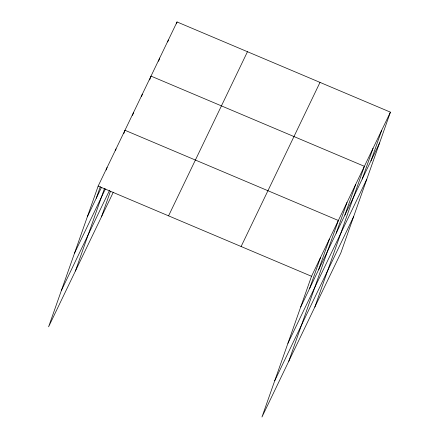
<?xml version="1.0" encoding="UTF-8"?>
<svg xmlns="http://www.w3.org/2000/svg" width="439" height="439" viewBox="0 0 439 439"><rect width="100%" height="100%" fill="white"/><g stroke="black" fill="none" stroke-linecap="round" stroke-linejoin="round"><path stroke-width="0.66" d="M390.419 112.159L311.52 276.285L261.951 417.05L340.845 252.924L390.419 112.159L177.049 21.95L98.155 186.076L48.581 326.841L113.306 192.205M96.273 198.208L100.328 186.685M106.194 170.036L107.094 167.473M115.358 150.797L116.039 148.876M75.409 271.039L104.455 188.55M123.853 133.472L124.978 130.273L338.348 220.482L288.774 361.248M132.529 115.419L133.659 112.219M141.435 96.728L142.335 94.165M101.442 216.877L110.48 191.206M149.661 79.953L151.016 76.112L364.381 166.321L314.812 307.086M158.567 61.257L159.692 58.058M167.693 41.925L168.373 40.004M176.374 23.871L177.049 21.95M309.638 288.418L320.465 257.682M318.582 269.82L329.404 239.085M336.203 233.164L347.024 202.428M344.878 215.11L355.705 184.375M362.235 179.002L373.062 148.267M370.917 160.948L381.738 130.213M87.328 216.811L101.464 187.409M74.542 253.122L105.42 188.891M61.367 290.53L109.602 190.197M168.565 215.845L247.464 51.72M241.11 246.515L320.009 82.389M300.699 307.02L379.592 142.894M287.913 343.331L366.806 179.205M274.737 380.739L353.631 216.614M98.155 186.076L311.52 276.285"/></g></svg>
